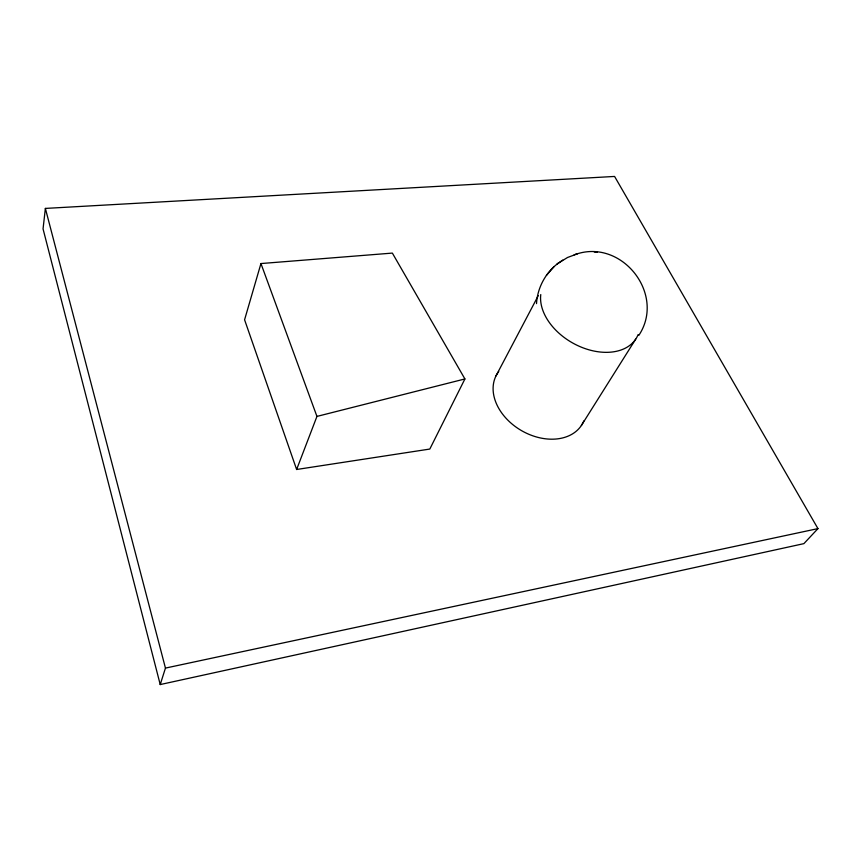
<?xml version="1.0" encoding="UTF-8"?>
<svg xmlns="http://www.w3.org/2000/svg" width="861" height="861" viewBox="0 0 861 861"><rect width="100%" height="100%" fill="white"/><g stroke="black" fill="none" stroke-linecap="round" stroke-linejoin="round"><path stroke-width="1.29" d="M536.511 303.621C537.415 287.832 545.551 272.646 558.229 263.197M45.375 208.416L43.05 228.886L160.221 684.56L803.894 543.635L817.95 528.611L614.582 176.44L45.375 208.416L165.452 668.093L160.221 684.56M260.948 263.552L244.578 319.775L296.625 469.493L429.811 449.055L464.908 378.948L392.358 253.091L260.948 263.552L316.945 416.412L296.625 469.493M496.001 375.891L538.286 295.624M638.84 335.338C666.027 294.43 622.051 238.4 575.891 254.264M581.369 425.506L635.698 339.159M546.412 275.391L553.86 266.835M558.143 263.272L567.539 257.482L577.494 253.791M556.69 264.37L562.75 260.087M574.158 254.781L575.815 254.286M316.945 416.412L464.908 378.948M165.452 668.093L817.95 528.611M594.273 252.015L595.478 252.101M596.07 252.144L597.211 252.23M583.812 420.943A49.421 36.173 30.2 0 1 521.379 430.543A49.421 36.173 30.2 0 1 498.734 371.532M638.13 334.574A53.328 36.27 29.5 0 1 581.164 347.101A53.328 36.27 29.5 0 1 540.773 294.559"/></g></svg>
